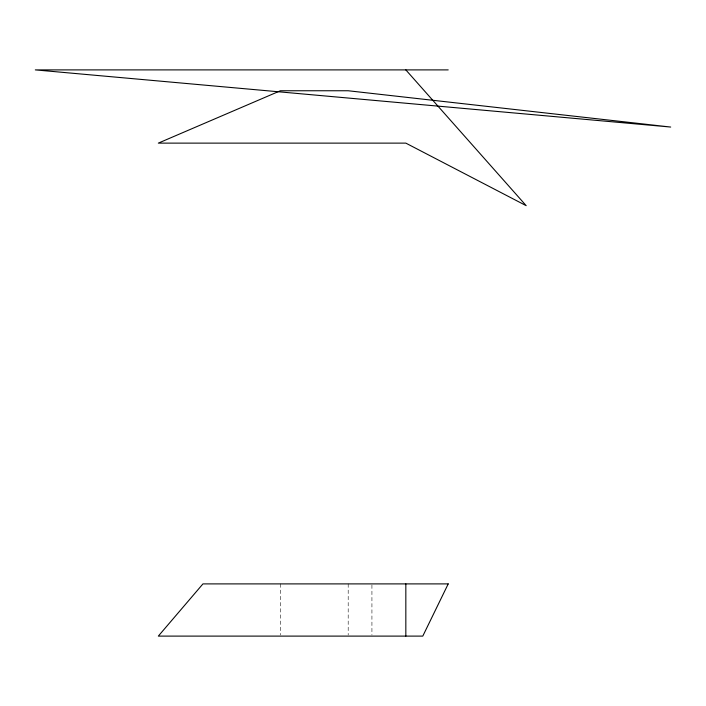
<?xml version="1.0" encoding="UTF-8"?>
<svg xmlns="http://www.w3.org/2000/svg" width="706" height="706" viewBox="0 0 706 706"><rect width="100%" height="100%" fill="white"/><g stroke="black" fill="none" stroke-linecap="round" stroke-linejoin="round"><path stroke-width="0.53" stroke-dasharray="3.53 2.65" d="M371.93 584.983L371.93 635.021M348.19 583.897L348.19 635.021M280.379 583.897L280.379 635.021"/><path stroke-width="1.06" d="M448.213 69.894L35.3 69.894L670.7 127.054L348.19 90.756L280.379 90.756L158.329 143.124L405.835 143.124L526.182 205.667L405.835 69.894M405.835 583.897L405.835 636.106M448.213 583.897L422.788 636.106L158.329 636.106L202.949 583.897L448.213 583.897"/></g></svg>
